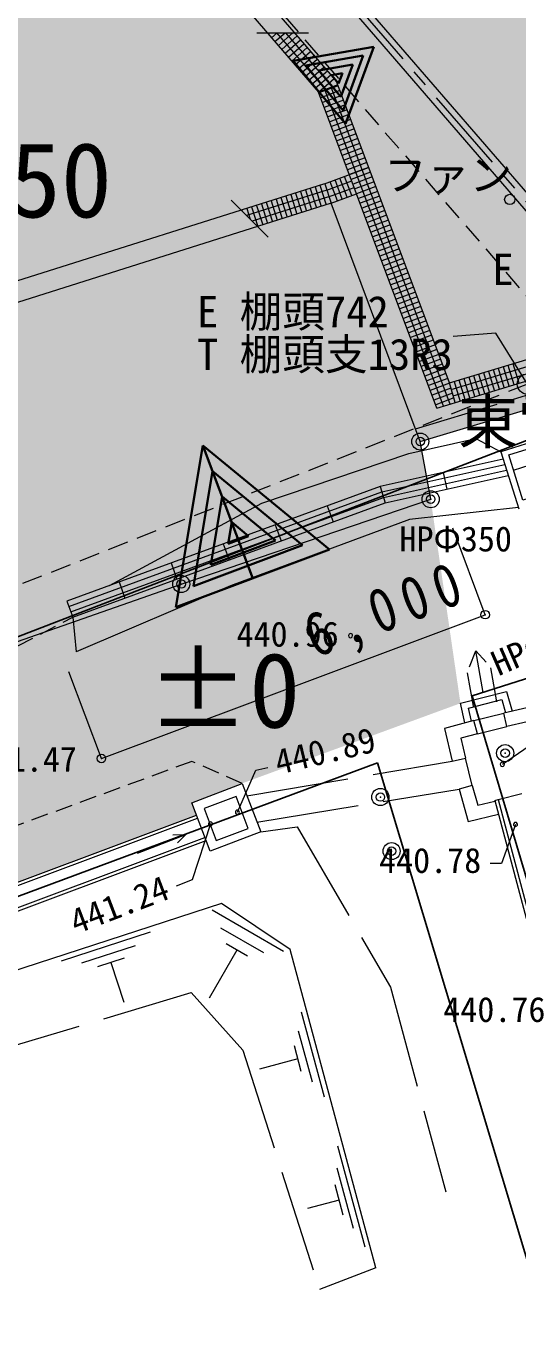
# Model space of a CAD drawing. Units: millimetres at full size; details may follow other scales. Extents: x -95576 to 124839, y -71355 to 87778.
# Drawn here: x 43434 to 50633, y -22118 to -2972 of the extents above; entities that cross this region are included whole.
import ezdxf
from ezdxf.enums import TextEntityAlignment as Align

# ---------------------------------------------------------------- set-up
doc = ezdxf.new("R2010")
doc.units = ezdxf.units.MM
doc.header["$LTSCALE"] = 250
doc.header["$PDMODE"] = 32
doc.header["$PDSIZE"] = 125
for name, pattern in [('CHAIN1', [8, 5, -1, 1, -1]), ('DASHED', [7.5, 6, -1.5]), ('DASHED1', [1.8, 1.2, -0.6]), ('USER3', [1.5, 1, -0.5])]:
    doc.linetypes.add(name, pattern=pattern)
for name, color, linetype, lineweight in [('0-1_極細線', 7, 'Continuous', 13), ('0-4_太線', 7, 'Continuous', 13), ('0-6_0-6___', 7, 'Continuous', 13), ('0-C_S-BGD-HTXT', 5, 'Continuous', 13), ('1-8_ﾊｯﾁﾝｸﾞ', 1, 'Continuous', 18), ('6-1_極細線', 4, 'Continuous', 9), ('6-2_細線', 4, 'Continuous', 9), ('6-4_太線', 2, 'Continuous', 35), ('6-D_文字', 7, 'Continuous', 9), ('6-E_寸法', 4, 'Continuous', 9), ('7-1_敷地外要素', 4, 'Continuous', 9), ('7-A', 4, 'CHAIN1', 9), ('8-1_家具備品', 4, 'Continuous', 9), ('8-2_衛生機器', 7, 'Continuous', 13), ('8-D', 3, 'Continuous', 13), ('9-C_排水管', 51, 'Continuous', 25), ('E-3', 3, 'Continuous', 25)]:
    doc.layers.add(name, color=color, linetype=linetype, lineweight=lineweight)
doc.layers.add('A-C_排水管', color=254, linetype='Continuous')
doc.layers.add('C-E', color=7, linetype='Continuous')
doc.styles.add('ＭＳ ゴシック', font='')
doc.styles.get('ＭＳ ゴシック').set_extended_font_data('MS Gothic')

msp = doc.modelspace()

# ---------------------------------------------------------------- linework, layer by layer
at = {"layer": '0-4_太線'}
for p, q in [((50020.3, -9007.4), (50382.8, -9205.7)), ((50569.3, -9470.3), (51232.8, -9262.8)), ((48642.5, -9791), (50441.7, -9391.1)), ((48667.3, -9870.8), (50467, -9470.8)), ((48692.1, -9950.7), (50492.3, -9550.6)), ((49538, -9506.6), (49592.2, -9750.6)), ((44059.8, -11467), (48642.5, -9791)), ((44088.5, -11545.4), (48667.3, -9870.8)), ((44117.2, -11623.8), (48692.1, -9950.7)), ((47843.5, -9994.2), (47929.6, -10229.5)), ((47081, -10273.1), (47167.1, -10508.4)), ((46318.6, -10551.9), (46404.6, -10787.2)), ((45556.1, -10830.8), (45642.1, -11066.1)), ((44793.6, -11109.7), (44879.7, -11345)), ((44117.2, -11623.8), (44167.8, -12133.7)), ((50123.3, -12728.5), (50020.2, -12118.1)), ((49988, -13137.8), (50426.3, -13030.7)), ((50040.1, -13330.9), (49988, -13137.8)), ((50471.4, -13225.5), (50426.3, -13030.7)), ((50040.1, -13330.9), (50471.4, -13225.5)), ((49670.7, -13735.2), (49865.4, -13689.3)), ((49966.5, -14088.3), (49865.4, -13689.3)), ((49966.5, -14088.3), (49773.9, -14142.1)), ((50295.5, -14309.3), (50343.8, -14296.5)), ((50295.5, -14309.3), (51201.2, -17717.3)), ((50343.8, -14296.5), (50691.7, -14204)), ((50343.8, -14296.5), (51249.5, -17704.4)), ((45066.4, -15078.4), (45771.5, -14806.8)), ((47203.7, -16518.4), (46157.6, -15915.5)), ((45251.4, -16235.9), (43945.9, -16660)), ((46913.5, -16538.2), (46285.9, -16176.5)), ((45027.8, -16436.1), (44244.5, -16690.6)), ((46675.7, -16588.2), (46361.9, -16407.3)), ((44869.4, -16615.2), (44477.8, -16742.4)), ((46518.8, -16497.7), (46112.3, -17203)), ((44673.6, -16678.8), (44862.8, -17261.1)), ((47803.2, -18653), (47466.7, -17406.6)), ((47624.4, -18433.8), (47422.5, -17686)), ((47462.4, -18277), (47361.5, -17903.1)), ((47411.9, -18090), (46849.2, -18242)), ((48396, -20848.4), (47997.3, -19371.7)), ((48226.1, -20577.4), (47986.9, -19691.4)), ((48076.2, -20380.2), (47956.5, -19937.2)), ((48016.4, -20158.7), (47555.8, -20283.1)), ((48555, -21149.6), (47727.5, -21466))]:
    msp.add_line(p, q, dxfattribs=at)
at = {"layer": '0-4_太線', "linetype": 'DASHED'}
for p, q in [((49982.5, -12926.2), (49893.6, -12438.4)), ((50326.8, -12863.5), (50236.5, -12367.9)), ((46666.7, -14242.2), (49670.7, -13735.2)), ((46812.8, -14623.9), (49773.9, -14142.1))]:
    msp.add_line(p, q, dxfattribs=at)
at = {"layer": '0-4_太線'}
for points in [[(51484.6, -9773.4), (51220, -8939.9), (50382.8, -9205.7), (50647.4, -10039.2)], [(44653.8, -11160.8), (46885.3, -9954.3), (49037.9, -9227.3), (50020.3, -9007.4)], [(50416.4, -9311.4), (48617.7, -9711.1), (48692.1, -9950.7)], [(48617.7, -9711.1), (44031.1, -11388.5), (44117.2, -11623.8)], [(50641.3, -10020), (49048.4, -10192.4), (46425.1, -11164.7), (44167.8, -12133.7)], [(49926.2, -12351.6), (50020.2, -12118.1), (50168.7, -12283.5)], [(49859.3, -13172.5), (49792.6, -12885.5), (50466.5, -12710.6), (50550.2, -13002)], [(49955.9, -13146.4), (49912, -12957.8), (50397.3, -12831.9), (50452.6, -13024.6)], [(51132.8, -13732.8), (50911.4, -12918.2), (50426.3, -13030.7)], [(49988, -13137.8), (49557.5, -13254), (49670.7, -13735.2)], [(50939.8, -13785.3), (50768.9, -13156.6), (50471.4, -13225.5)], [(50040.1, -13330.9), (49796.5, -13396.6), (49865.4, -13689.3)], [(49773.9, -14142.1), (49906.1, -14615.6), (50349, -14510.6)], [(49966.5, -14088.3), (50047, -14376.6), (50297.6, -14317.2)], [(-10149.3, -35437.5), (6736.9, -29165.7), (19873.8, -24286.6), (34829.6, -18679.9), (45927.2, -14522.8)], [(-10131.9, -35484.4), (6754.3, -29212.5), (19891.3, -24333.5), (34847.2, -18726.7), (45945.1, -14569.5)], [(-10011.8, -35813.1), (6858.8, -29493.8), (19996.2, -24614.5), (34952.4, -19007.6), (46052.2, -14849.7)], [(-9994.7, -35860.1), (6876.2, -29540.6), (20013.7, -24661.4), (34970, -19054.4), (46070.1, -14896.4)], [(45580.5, -14809.5), (45771.5, -14806.8), (45648.3, -14929.5)], [(48555, -21149.6), (47297.2, -16490.9), (46292.1, -15819), (38820.5, -18246.2), (34154.1, -19360.3)]]:
    msp.add_lwpolyline(points, dxfattribs=at)
for points in [[(50500, -9248.9), (51163.6, -9041.4), (51371.3, -9705.6), (50707.8, -9913.1)], [(45857.5, -14340.6), (46596.3, -14058), (46868.6, -14769.9), (46129.8, -15052.5)], [(46684.2, -14718.1), (46509.3, -14251.3), (46041.1, -14426.8), (46216, -14893.5)]]:
    msp.add_lwpolyline(points, close=True, dxfattribs=at)
at = {"layer": '0-4_太線', "linetype": 'USER3'}
for points in [[(-11338.1, -33279.7), (-2278.6, -30002.2), (10971.6, -24967.6), (15914.4, -22807.6), (29834.1, -17571.4), (40654.5, -13439.3), (44117.2, -11623.8)], [(46596.3, -14058), (45861.4, -13735.9), (36490, -17173.3), (20372.8, -23463.7), (7917.3, -28387.5)]]:
    msp.add_lwpolyline(points, dxfattribs=at)
at = {"layer": '0-4_太線', "linetype": 'DASHED'}
for points in [[(46868.6, -14769.9), (47403.5, -14696.2), (48767.5, -17041.7), (49579.5, -20039.1)], [(21616.3, -28178.3), (22855.2, -26710.2), (22345.1, -24724.2), (30881.7, -21770.4), (40977, -18580.3), (45847.7, -17120.6), (46608.3, -17965.2), (47727.5, -21466)]]:
    msp.add_lwpolyline(points, dxfattribs=at)
at = {"layer": '0-4_太線'}
msp.add_circle((50514.6, -5508.8), 75, dxfattribs=at)
at = {"layer": '0-6_0-6___'}
for points in [[(50406.6, -13779), (51126.8, -13284.2), (51482.2, -13273.1)], [(46527.2, -14479.2), (46796.1, -13867.1), (46971, -13825.5)], [(46133.2, -14650.4), (45865.9, -15472), (45632.7, -15560.9)], [(50599.1, -14658.8), (50392.7, -15229.4), (50226.1, -15229.4)]]:
    msp.add_lwpolyline(points, dxfattribs=at)
for centre, start, end in [((48183.8, -11895.2), 0, 180), ((48183.8, -11895.2), 179.99898, 0.00102), ((50406.6, -13779), 0, 180), ((50406.6, -13779), 179.99908, 0.00092), ((46527.2, -14479.2), 0, 180), ((46527.2, -14479.2), 179.99908, 0.00092), ((46133.2, -14650.4), 359.99898, 180.00102), ((46133.2, -14650.4), 180, 360), ((50599.1, -14658.8), 359.99908, 180.00092), ((50599.1, -14658.8), 180, 0)]:
    msp.add_arc(centre, 30, start, end, dxfattribs=at)
at = {"layer": '0-C_S-BGD-HTXT', "color": 33}
msp.add_circle((49204.8, -9053.5), 125, dxfattribs=at)
at = {"layer": '0-C_S-BGD-HTXT', "color": 6}
for centre in [(49357.1, -9898.4), (45705, -11139.1), (50447.2, -13616.3), (48620.1, -14257.9), (48785.2, -15050.1)]:
    msp.add_circle(centre, 125, dxfattribs=at)
at = {"layer": '0-C_S-BGD-HTXT', "color": 33}
msp.add_point((49204.8, -9053.5), dxfattribs=at)
at = {"layer": '0-C_S-BGD-HTXT', "color": 6}
for p in [(49357.1, -9898.4), (45705, -11139.1), (50447.2, -13616.3), (48620.1, -14257.9), (48785.2, -15050.1)]:
    msp.add_point(p, dxfattribs=at)
at = {"layer": '1-8_ﾊｯﾁﾝｸﾞ'}
for p, q in [((49204.8, -9053.5), (62756.5, -4959.9)), ((32203, -15881.5), (45705, -11139.1))]:
    msp.add_line(p, q, dxfattribs=at)
msp.add_lwpolyline([(45705, -11139.1), (49357.1, -9898.4), (49204.8, -9053.5)], dxfattribs=at)
at = {"layer": '6-1_極細線', "linetype": 'DASHED1'}
msp.add_line((39864.2, 5682.1), (51308, -7557.7), dxfattribs=at)
at = {"layer": '6-1_極細線', "linetype": 'CHAIN1'}
msp.add_line((41591.4, 5060.1), (51400.3, -6288.3), dxfattribs=at)
at = {"layer": '6-2_細線', "color": 7, "lineweight": 18}
for p, q in [((46624, -899.9), (50998.7, -5961.3)), ((46760.2, -782.2), (51134.9, -5843.6))]:
    msp.add_line(p, q, dxfattribs=at)
at = {"layer": '6-4_太線'}
for p, q in [((48523.5, -3274.3), (47341.6, -3481.4)), ((48370.2, -3402.7), (47529.4, -3550)), ((48077.4, -4204.5), (48370.2, -3402.7)), ((48111.9, -4401.5), (48523.5, -3274.3)), ((47341.6, -3481.4), (48111.9, -4401.5)), ((47529.4, -3550), (48077.4, -4204.5)), ((48216.9, -3531.1), (47717.3, -3618.6)), ((47717.3, -3618.6), (48042.9, -4007.5)), ((48042.9, -4007.5), (48216.9, -3531.1)), ((48063.5, -3659.5), (47905.2, -3687.2)), ((47905.2, -3687.2), (48008.4, -3810.5)), ((48008.4, -3810.5), (48063.5, -3659.5)), ((46022.6, -9110.6), (45628, -11477.9)), ((47875.5, -10636), (46022.6, -9110.6)), ((46162.9, -9485.2), (45882.2, -11169.1)), ((47480.9, -10570.3), (46162.9, -9485.2)), ((46303.2, -9859.8), (46136.4, -10860.3)), ((47086.3, -10504.5), (46303.2, -9859.8)), ((46443.6, -10234.3), (46390.7, -10551.5)), ((46691.8, -10438.7), (46443.6, -10234.3)), ((46136.4, -10860.3), (47086.3, -10504.5)), ((46390.7, -10551.5), (46691.8, -10438.7)), ((45628, -11477.9), (47875.5, -10636)), ((45882.2, -11169.1), (47480.9, -10570.3))]:
    msp.add_line(p, q, dxfattribs=at)
at = {"layer": '6-D_文字', "lineweight": 18}
for p, q in [((47898.2, -5565.5), (48272.8, -5425.2)), ((49447.9, -8562.3), (48272.8, -5425.2)), ((49447.9, -8562.3), (58762.5, -5748.5))]:
    msp.add_line(p, q, dxfattribs=at)
at = {"layer": '6-D_文字', "color": 4}
msp.add_line((47898.2, -5565.5), (42169.1, -7375.4), dxfattribs=at)
at = {"layer": '6-D_文字', "color": 2, "lineweight": 35}
msp.add_line((46022.6, -9110.6), (46751.7, -11057), dxfattribs=at)
at = {"layer": '6-E_寸法', "color": 7, "lineweight": 18}
msp.add_line((49204.8, -9053.5), (47898.2, -5565.5), dxfattribs=at)
at = {"layer": '6-E_寸法'}
for p, q in [((50154.3, -11588.3), (49679.6, -10321)), ((44535.6, -13693), (50154.3, -11588.3)), ((44535.6, -13693), (44060.8, -12425.7))]:
    msp.add_line(p, q, dxfattribs=at)
at = {"layer": '6-E_寸法', "color": 2}
for p in [(50154.3, -11588.3), (44535.6, -13693)]:
    msp.add_point(p, dxfattribs=at)
at = {"layer": '7-1_敷地外要素'}
for p, q in [((39793.7, 5687.2), (47977.1, -3780.5)), ((46809.9, -3069.8), (47566.5, -3069.8)), ((46979.3, -3084.9), (46996.8, -3069.8)), ((47028.4, -3141.7), (47111.5, -3069.8)), ((47077.4, -3198.4), (47226.2, -3069.8)), ((47098.5, -3069.8), (47814.9, -3898.7)), ((47126.5, -3255.2), (47340.9, -3069.8)), ((47175.5, -3311.9), (47402.5, -3115.7)), ((47224.6, -3368.7), (47451.5, -3172.5)), ((47230.6, -3069.8), (47914.7, -3861.3)), ((47273.6, -3425.4), (47500.6, -3229.2)), ((47322.7, -3482.1), (47549.6, -3286)), ((47371.7, -3538.9), (47598.7, -3342.7)), ((47420.7, -3595.6), (47647.7, -3399.4)), ((47469.8, -3652.4), (47696.8, -3456.2)), ((47518.8, -3709.1), (47745.8, -3512.9)), ((47567.9, -3765.8), (47794.8, -3569.7)), ((47616.9, -3822.6), (47843.9, -3626.4)), ((47666, -3879.3), (47892.9, -3683.2)), ((49630.3, -8193.8), (47972.1, -3767.1)), ((47995.9, -3830.8), (47715, -3936.1)), ((48272.8, -5425.2), (47715, -3936.1)), ((48001.3, -3845), (47720.3, -3950.2)), ((48027.6, -3915.2), (47746.6, -4020.5)), ((48053.9, -3985.5), (47772.9, -4090.7)), ((49543.9, -8533.3), (47808.7, -3901)), ((49639.8, -8504.3), (47902.3, -3865.9)), ((48080.2, -4055.7), (47799.2, -4160.9)), ((48106.5, -4125.9), (47825.6, -4231.2)), ((48132.8, -4196.2), (47851.9, -4301.4)), ((48159.1, -4266.4), (47878.2, -4371.6)), ((48185.4, -4336.6), (47904.5, -4441.9)), ((48211.7, -4406.9), (47930.8, -4512.1)), ((48238, -4477.1), (47957.1, -4582.3)), ((48264.3, -4547.3), (47983.4, -4652.6)), ((48290.7, -4617.6), (48009.7, -4722.8)), ((48317, -4687.8), (48036, -4793)), ((48343.3, -4758), (48062.3, -4863.3)), ((48369.6, -4828.3), (48088.6, -4933.5)), ((48395.9, -4898.5), (48115, -5003.7)), ((48422.2, -4968.7), (48141.3, -5074)), ((47800.4, -5281.8), (48448.5, -5039)), ((48448.5, -5039), (48167.6, -5144.2)), ((48474.8, -5109.2), (48193.9, -5214.4)), ((47800.4, -5281.8), (42071.2, -7091.7)), ((47593.2, -5346.8), (47683.7, -5633.2)), ((47664.7, -5324.2), (47755.2, -5610.7)), ((47736.2, -5301.6), (47826.7, -5588.1)), ((47807.7, -5279), (47898.2, -5565.5)), ((47837.9, -5374.5), (48202.6, -5237.9)), ((47863.1, -5471.8), (48237.7, -5331.5)), ((47991.9, -5530.4), (47886.6, -5249.5)), ((48062.1, -5504.1), (47956.9, -5223.1)), ((48132.3, -5477.8), (48027.1, -5196.8)), ((48202.6, -5451.5), (48097.3, -5170.5)), ((48501.1, -5179.4), (48220.2, -5284.7)), ((48527.4, -5249.7), (48246.5, -5354.9)), ((48553.7, -5319.9), (48272.8, -5425.2)), ((46435.1, -5518.9), (46979, -6062.7)), ((47838, -5374.8), (46662.4, -5746.1)), ((47860.6, -5472.5), (46742.1, -5825.8)), ((46949.5, -5550.1), (47040, -5836.6)), ((47021, -5527.5), (47111.5, -5814)), ((47092.6, -5504.9), (47183.1, -5791.4)), ((47164.1, -5482.3), (47254.6, -5768.8)), ((47235.6, -5459.7), (47326.1, -5746.2)), ((47307.1, -5437.2), (47397.6, -5723.6)), ((47378.6, -5414.6), (47469.1, -5701)), ((47450.1, -5392), (47540.6, -5678.4)), ((47521.7, -5369.4), (47612.2, -5655.8)), ((48580, -5390.2), (48299.1, -5495.4)), ((48606.4, -5460.4), (48325.4, -5565.6)), ((48632.7, -5530.6), (48351.7, -5635.9)), ((46591.9, -5663.1), (46597.8, -5681.6)), ((46663.5, -5640.5), (46712.8, -5796.5)), ((46735, -5617.9), (46825.5, -5904.4)), ((46806.5, -5595.3), (46897, -5881.8)), ((46878, -5572.7), (46968.5, -5859.2)), ((48659, -5600.9), (48378, -5706.1)), ((48685.3, -5671.1), (48404.3, -5776.3)), ((48711.6, -5741.3), (48430.7, -5846.6)), ((48737.9, -5811.6), (48457, -5916.8)), ((48764.2, -5881.8), (48483.3, -5987)), ((48790.5, -5952), (48509.6, -6057.3)), ((48816.8, -6022.3), (48535.9, -6127.5)), ((48843.1, -6092.5), (48562.2, -6197.7)), ((48869.4, -6162.7), (48588.5, -6268)), ((48895.8, -6233), (48614.8, -6338.2)), ((48922.1, -6303.2), (48641.1, -6408.4)), ((48948.4, -6373.4), (48667.4, -6478.7)), ((48974.7, -6443.7), (48693.7, -6548.9)), ((49001, -6513.9), (48720.1, -6619.1)), ((49027.3, -6584.1), (48746.4, -6689.4)), ((49053.6, -6654.4), (48772.7, -6759.6)), ((49079.9, -6724.6), (48799, -6829.8)), ((49106.2, -6794.8), (48825.3, -6900.1)), ((49132.5, -6865.1), (48851.6, -6970.3)), ((49158.8, -6935.3), (48877.9, -7040.5)), ((49185.2, -7005.5), (48904.2, -7110.8)), ((49211.5, -7075.8), (48930.5, -7181)), ((49237.8, -7146), (48956.8, -7251.2)), ((49264.1, -7216.2), (48983.1, -7321.5)), ((49290.4, -7286.5), (49009.5, -7391.7)), ((49316.7, -7356.7), (49035.8, -7461.9)), ((49343, -7426.9), (49062.1, -7532.2)), ((49369.3, -7497.2), (49088.4, -7602.4)), ((49395.6, -7567.4), (49114.7, -7672.6)), ((49421.9, -7637.6), (49141, -7742.9)), ((49448.2, -7707.9), (49167.3, -7813.1)), ((49474.6, -7778.1), (49193.6, -7883.3)), ((49500.9, -7848.3), (49219.9, -7953.6)), ((49688.1, -8385.2), (51881.8, -7722.6)), ((49527.2, -7918.6), (49246.2, -8023.8)), ((49553.5, -7988.8), (49272.5, -8094.1)), ((50291.4, -8307.5), (50206.4, -8026.1)), ((50363.2, -8285.8), (50278.2, -8004.4)), ((50435, -8264.1), (50350, -7982.8)), ((50506.8, -8242.4), (50421.8, -7961.1)), ((50578.6, -8220.7), (50493.6, -7939.4)), ((50650.4, -8199), (50565.4, -7917.7)), ((49579.8, -8059.1), (49298.8, -8164.3)), ((49606.1, -8129.3), (49325.2, -8234.5)), ((49632.4, -8199.5), (49351.5, -8304.8)), ((49717, -8481), (49630.3, -8193.8)), ((49788.8, -8459.3), (49703.8, -8177.9)), ((49860.6, -8437.6), (49775.6, -8156.3)), ((49932.4, -8415.9), (49847.4, -8134.6)), ((50004.2, -8394.2), (49919.2, -8112.9)), ((50076, -8372.5), (49991, -8091.2)), ((50147.8, -8350.8), (50062.8, -8069.5)), ((50219.6, -8329.2), (50134.6, -8047.8)), ((49653.8, -8271.6), (49377.8, -8375)), ((49675.5, -8343.6), (49404.1, -8445.2)), ((49697.2, -8415.5), (49430.4, -8515.5))]:
    msp.add_line(p, q, dxfattribs=at)
for points in [[(39370.6, 5718), (47715, -3936.1), (47942, -3739.9)], [(49630.3, -8193.8), (51783.3, -7543.4), (63412.4, 2508.1)], [(49659.2, -8289.5), (51832.6, -7633), (52475.5, -7077.2)]]:
    msp.add_lwpolyline(points, dxfattribs=at)
at = {"layer": '7-A'}
msp.add_line((49134.5, -8865.9), (62699.2, -4768.3), dxfattribs=at)
at = {"layer": '8-1_家具備品', "linetype": 'DASHED1'}
msp.add_lwpolyline([(50775.1, -8211.5), (19296.9, -20654.9), (-14302.5, -33330.6), (-41102.7, -41234.7)], dxfattribs=at)
at = {"layer": '8-2_衛生機器'}
msp.add_lwpolyline([(50775.1, -8211.5), (50310.3, -7467.1), (49685.6, -7517.1)], dxfattribs=at)
msp.add_circle((50775.1, -8211.5), 150, dxfattribs=at)
at = {"layer": '9-C_排水管'}
for points in [[(24237.1, 28813.1), (41794.5, -7515.7), (48272.8, -5425.2)], [(41060.7, 5658.8), (24237.1, 28813.1), (48272.8, -5425.2)], [(41408.9, 5133.6), (41060.7, 5658.8), (48272.8, -5425.2)], [(48272.8, -5425.2), (51718.1, -6793.5), (41408.9, 5133.6)], [(48272.8, -5425.2), (47898.2, -5565.5), (41745.8, -7334.4), (41794.5, -7515.7)], [(48272.8, -5425.2), (49447.9, -8562.3), (51931.1, -7812.1)], [(48272.8, -5425.2), (51931.1, -7812.1), (51915.9, -6900)], [(48272.8, -5425.2), (51915.9, -6900), (51718.1, -6793.5)]]:
    msp.add_solid(points, dxfattribs=at)
at = {"layer": '9-C_排水管', "color": 7}
for points in [[(65911.2, -3598.9), (49447.9, -8562.3), (66409.1, -3867.5)], [(49447.9, -8562.3), (49204.8, -9053.5), (66409.1, -3867.5)], [(48272.8, -5425.2), (47898.2, -5565.5), (49204.8, -9053.5)], [(49447.9, -8562.3), (48272.8, -5425.2), (49204.8, -9053.5)]]:
    msp.add_solid(points, dxfattribs=at)
at = {"layer": '9-C_排水管', "color": 9}
for points in [[(49792.6, -12885.5), (47898.2, -5565.5), (42176, -7393.8)], [(49792.6, -12885.5), (49204.8, -9053.5), (47898.2, -5565.5)], [(49792.6, -12885.5), (42176, -7393.8), (43225.5, -10195.6)], [(49792.6, -12885.5), (49357.1, -9898.4), (49335.5, -9905.7), (49204.8, -9053.5)], [(49792.6, -12885.5), (43225.5, -10195.6), (40026.5, -11393.9)], [(49792.6, -12885.5), (40026.5, -11393.9), (36548.9, -12696.5)], [(49792.6, -12885.5), (36548.9, -12696.5), (33075.1, -13997.8)], [(49792.6, -12885.5), (-30208.1, -37468), (-40284.7, -41169)], [(-40284.7, -41169), (46596.3, -14058), (49792.6, -12885.5)], [(49792.6, -12885.5), (-27579.1, -36502.4), (-30208.1, -37468)], [(49792.6, -12885.5), (-16777.8, -32535.2), (-27579.1, -36502.4)], [(49792.6, -12885.5), (-16276.6, -32352.1), (-16777.8, -32535.2)], [(49792.6, -12885.5), (-13638.3, -31388.7), (-16276.6, -32352.1)], [(49792.6, -12885.5), (-7470, -29108.6), (-13638.3, -31388.7)], [(49792.6, -12885.5), (-3039.2, -27463), (-7470, -29108.6)], [(49792.6, -12885.5), (-2382.8, -27219.1), (-3039.2, -27463)], [(49792.6, -12885.5), (803.3, -26035.8), (-2382.8, -27219.1)], [(49792.6, -12885.5), (11503.2, -22061.8), (803.3, -26035.8)], [(49792.6, -12885.5), (14499.8, -20953.4), (11503.2, -22061.8)], [(49792.6, -12885.5), (17396.7, -19872.9), (14499.8, -20953.4)], [(49792.6, -12885.5), (18878, -19320.1), (17396.7, -19872.9)], [(49792.6, -12885.5), (19831.6, -18957.6), (18878, -19320.1)], [(49792.6, -12885.5), (23322, -17654.1), (19831.6, -18957.6)], [(49792.6, -12885.5), (30264.5, -15051.5), (23322, -17654.1)], [(49792.6, -12885.5), (31253.8, -14680.6), (30264.5, -15051.5)], [(49792.6, -12885.5), (32488.9, -14217.5), (31253.8, -14680.6)], [(49792.6, -12885.5), (33075.1, -13997.8), (32488.9, -14217.5)], [(-40284.7, -41169), (-20111.9, -39075.7), (46596.3, -14058)], [(-20111.9, -39075.7), (45857.5, -14340.6), (46596.3, -14058)], [(-20111.9, -39075.7), (45927.2, -14522.8), (45857.5, -14340.6)], [(-20111.9, -39075.7), (40273.3, -16640.7), (45927.2, -14522.8)]]:
    msp.add_solid(points, dxfattribs=at)
at = {"layer": '9-C_排水管', "color": 213}
for points in [[(47674, -10470.2), (43695.7, -11844.8), (41356, -12666.6)], [(47674, -10470.2), (44123.9, -11691.2), (43695.7, -11844.8)], [(47674, -10470.2), (45705, -11139.1), (44123.9, -11691.2)]]:
    msp.add_solid(points, dxfattribs=at)
at = {"layer": 'A-C_排水管'}
msp.add_solid([(41408.9, 5133.6), (51391.1, -6415.2), (62119.1, 2857.5)], dxfattribs=at)
at = {"layer": 'E-3'}
for p, q in [((49963.6, -12774.8), (87998.1, -759.4)), ((49963.6, -12774.8), (58994.9, -43184.3)), ((48578.9, -13756.7), (56975.8, -41696.5))]:
    msp.add_line(p, q, dxfattribs=at)
for points in [[(-9634.5, -32335), (51166.9, -8882.3), (83118.2, 944)], [(-39228.6, -46373.7), (11532.8, -27517.9), (48578.9, -13756.7)]]:
    msp.add_lwpolyline(points, dxfattribs=at)

# ---------------------------------------------------------------- texts
at = {"layer": '0-1_極細線', "style": 'ＭＳ ゴシック'}
for s, height, p in [('ファン', 458.2, (48674.4, -5516)), ('E', 458.2, (50260.6, -6897.6)), ('HPΦ350', 366.6, (48899.7, -10772.3))]:
    msp.add_text(s, height=height, dxfattribs=at).set_placement(p, align=Align.BOTTOM_LEFT)
msp.add_text('HPΦ350', height=366.6, rotation=23.54, dxfattribs=at).set_placement((50393.1, -12592.2), align=Align.BOTTOM_LEFT)
at = {"layer": '0-6_0-6___', "style": 'ＭＳ ゴシック'}
for s, p in [('440.96', (46513.8, -12166.4)), ('441.47', (42681.3, -13996.2)), ('440.78', (48601.1, -15479.4)), ('440.76', (49541.1, -17661.7))]:
    msp.add_text(s, height=366.6, dxfattribs=at).set_placement(p, align=Align.BOTTOM_LEFT)
for s, rotation, p in [('440.89', 13.392, (47150.6, -14039.7)), ('441.24', 20.854, (44203.1, -16373))]:
    msp.add_text(s, height=366.6, rotation=rotation, dxfattribs=at).set_placement(p, align=Align.BOTTOM_LEFT)
at = {"layer": '6-D_文字', "color": 1, "style": 'ＭＳ ゴシック'}
for s, p in [('-0.50', (40949, -6101.5)), ('±0', (45202.7, -13572.6))]:
    msp.add_text(s, height=1100, dxfattribs=at).set_placement(p, align=Align.BOTTOM_LEFT)
at = {"layer": '8-2_衛生機器', "style": 'ＭＳ ゴシック'}
for s, p in [('E 棚頭742', (45935.6, -7517.1)), ('T 棚頭支13R3', (45935.6, -8142.1))]:
    msp.add_text(s, height=458.2, dxfattribs=at).set_placement(p, align=Align.BOTTOM_LEFT)
at = {"layer": '8-D', "style": 'ＭＳ ゴシック'}
msp.add_text('東電柱', height=641.5, dxfattribs=at).set_placement((49757.3, -9276.3), align=Align.BOTTOM_LEFT)
at = {"layer": 'C-E', "insert": (47719.1, -12380.1), "char_height": 641.5, "attachment_point": 7, "rotation": 20.535, "style": 'ＭＳ ゴシック'}
msp.add_mtext('\\T1.34;\\W0.85;6,000', dxfattribs=at)

doc.saveas('drawing.dxf')
